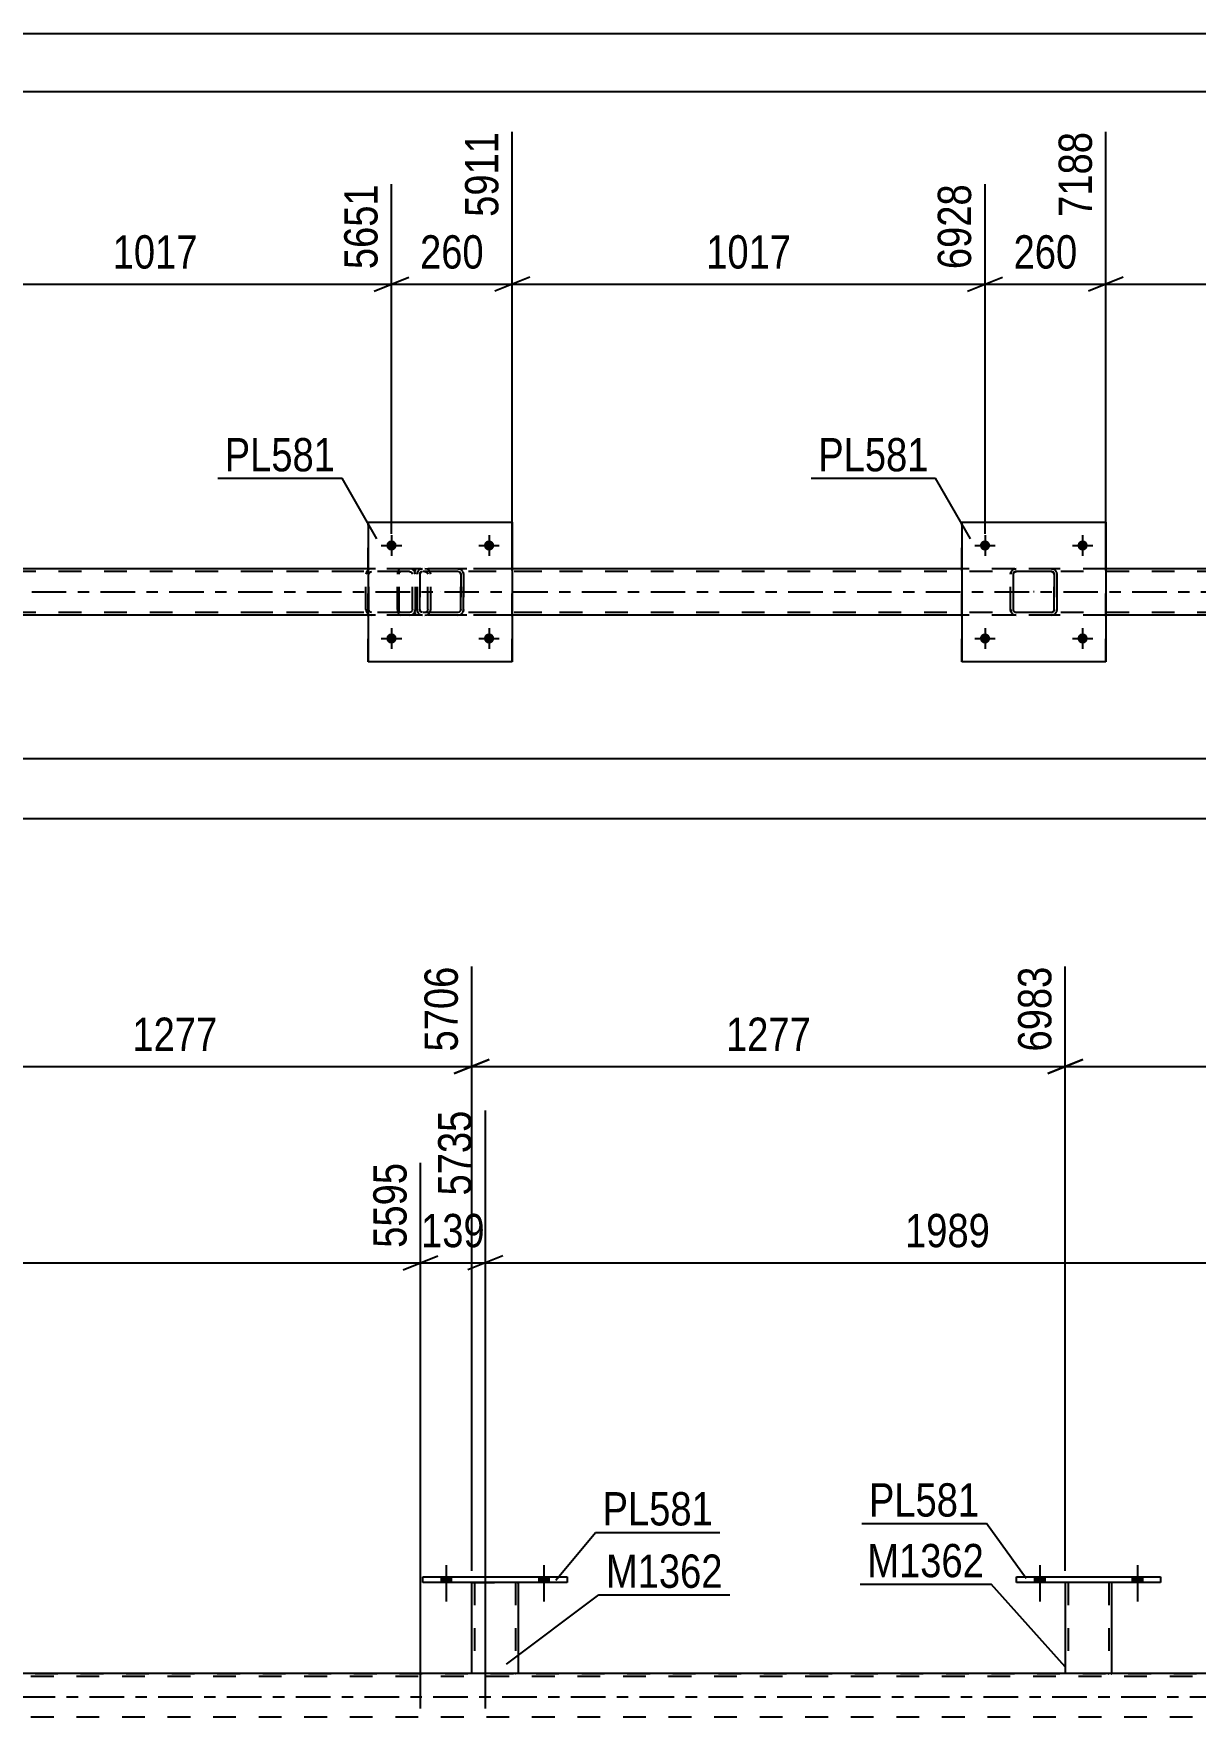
# Model space of a CAD drawing. Header units: millimetres. Extents: x 0 to 841, y 0 to 594.
# Drawn here: x 263.9 to 363.8, y 449.1 to 594 of the extents above; entities that cross this region are included whole.
import ezdxf

# ---------------------------------------------------------------- set-up
doc = ezdxf.new("R2010")
doc.units = ezdxf.units.MM
doc.linetypes.add('DXK_LINE_DOT2', pattern=[3.9198, 1.9599, -1.9599])
doc.linetypes.add('DXK_LINE_DOT3', pattern=[5.9187, 2.979, -0.9799, 0.9799, -0.9799])
doc.styles.add('Arial Narrow', font='ARIALN.TTF', dxfattribs={"height": 0.2})

# ---------------------------------------------------------------- blocks, each defined once
blk = doc.blocks.new('Unknown-247343265-1137')
at = {"color": 5, "linetype": 'Continuous'}
for p, q in [((841, 594), (0, 594)), ((836, 589), (5, 589))]:
    blk.add_line(p, q, dxfattribs=at)
blk = doc.blocks.new('Bolt-247343265-34495 - 2302')
at = {"linetype": 'Continuous'}
for points in [[(346.19, 541.96, -1), (345.31, 541.96, -1)], [(354.59, 541.96, -1), (353.71, 541.96, -1)]]:
    blk.add_hatch(color=1, dxfattribs=at).paths.add_polyline_path(points)
at = {"color": 1, "linetype": 'Continuous'}
for p, q in [((344.87, 541.96), (346.63, 541.96)), ((345.75, 542.84), (345.75, 541.08)), ((353.27, 541.96), (355.03, 541.96)), ((354.15, 542.84), (354.15, 541.08))]:
    blk.add_line(p, q, dxfattribs=at)
blk = doc.blocks.new('Part-247343265-34370 - 2302')
at = {"color": 7, "linetype": 'DXK_LINE_DOT2'}
for p, q in [((296.22, 547.96), (281.23, 547.96)), ((296.22, 547.72), (281.23, 547.72)), ((292.51, 547.65), (292.47, 547.48)), ((292.51, 547.66), (292.51, 547.65)), ((292.75, 547.57), (292.8, 547.65)), ((292.98, 547.96), (292.79, 547.92)), ((292.8, 547.65), (292.88, 547.7)), ((292.88, 547.7), (292.98, 547.72)), ((296.41, 547.92), (296.22, 547.96)), ((296.22, 547.72), (296.31, 547.7)), ((296.31, 547.7), (296.4, 547.65)), ((296.4, 547.65), (296.45, 547.57)), ((296.73, 547.48), (296.69, 547.66)), ((292.47, 544.44), (292.47, 547.48)), ((292.73, 547.48), (292.75, 547.57)), ((292.73, 544.44), (292.73, 547.48)), ((296.45, 547.57), (296.47, 547.48)), ((296.47, 544.44), (296.47, 547.48)), ((296.73, 544.44), (296.73, 547.48)), ((296.22, 544.2), (281.23, 544.2)), ((296.22, 543.96), (281.23, 543.96)), ((292.47, 544.44), (292.51, 544.26)), ((292.75, 544.35), (292.73, 544.44)), ((292.8, 544.27), (292.75, 544.35)), ((292.79, 544), (292.98, 543.96)), ((292.88, 544.22), (292.8, 544.27)), ((292.98, 544.2), (292.88, 544.22)), ((296.31, 544.22), (296.22, 544.2)), ((296.22, 543.96), (296.41, 544)), ((296.4, 544.27), (296.31, 544.22)), ((296.45, 544.35), (296.4, 544.27)), ((296.47, 544.44), (296.45, 544.35)), ((296.69, 544.26), (296.73, 544.44))]:
    blk.add_line(p, q, dxfattribs=at)
for centre, start, end in [((292.96, 547.46), 110.7583, 155.68), ((296.24, 547.46), 24.32, 69.2417), ((292.96, 544.46), 204.32, 249.2417), ((296.24, 544.46), 290.7583, 335.68)]:
    blk.add_arc(centre, 0.496, start, end, dxfattribs=at)
blk = doc.blocks.new('Part-247343265-34379 - 2302')
at = {"color": 7, "linetype": 'DXK_LINE_DOT2'}
for p, q in [((295.2, 547.66), (295.18, 547.48)), ((295.26, 547.82), (295.2, 547.66)), ((295.35, 547.92), (295.26, 547.82)), ((295.33, 547.57), (295.36, 547.65)), ((295.45, 547.96), (295.35, 547.92)), ((295.36, 547.65), (295.4, 547.7)), ((295.4, 547.7), (295.45, 547.72)), ((307.61, 547.96), (295.45, 547.96)), ((307.61, 547.72), (295.45, 547.72)), ((296.73, 547.72), (296.73, 547.96)), ((297.73, 547.92), (297.54, 547.96)), ((297.54, 547.72), (297.64, 547.7)), ((297.64, 547.7), (297.72, 547.65)), ((297.72, 547.65), (297.77, 547.57)), ((298.05, 547.48), (298.01, 547.66)), ((295.18, 544.44), (295.18, 547.48)), ((295.32, 547.48), (295.33, 547.57)), ((295.32, 544.44), (295.32, 547.48)), ((297.77, 547.57), (297.79, 547.48)), ((297.79, 544.44), (297.79, 547.48)), ((298.05, 544.44), (298.05, 547.48)), ((295.18, 544.44), (295.2, 544.26)), ((295.2, 544.26), (295.26, 544.1)), ((295.26, 544.1), (295.35, 544)), ((295.33, 544.35), (295.32, 544.44)), ((295.36, 544.27), (295.33, 544.35)), ((295.35, 544), (295.45, 543.96)), ((295.4, 544.22), (295.36, 544.27)), ((295.45, 544.2), (295.4, 544.22)), ((307.61, 544.2), (295.45, 544.2)), ((307.61, 543.96), (295.45, 543.96)), ((296.73, 543.96), (296.73, 544.2)), ((297.64, 544.22), (297.54, 544.2)), ((297.54, 543.96), (297.73, 544)), ((297.72, 544.27), (297.64, 544.22)), ((297.77, 544.35), (297.72, 544.27)), ((297.79, 544.44), (297.77, 544.35)), ((298.01, 544.26), (298.05, 544.44))]:
    blk.add_line(p, q, dxfattribs=at)
for centre, start, end in [((297.56, 547.47), 23.8494, 68.8059), ((297.56, 544.46), 291.1941, 336.1506)]:
    blk.add_arc(centre, 0.492, start, end, dxfattribs=at)
blk = doc.blocks.new('Part-247343265-34454 - 2302')
at = {"color": 7, "linetype": 'DXK_LINE_DOT2'}
for p, q in [((347.94, 547.48), (347.98, 547.66)), ((347.99, 547.66), (347.95, 547.48)), ((348.25, 547.65), (348.2, 547.57)), ((348.21, 547.57), (348.26, 547.65)), ((348.24, 547.92), (348.42, 547.96)), ((348.43, 547.96), (348.25, 547.92)), ((348.33, 547.7), (348.25, 547.65)), ((348.26, 547.65), (348.34, 547.7)), ((348.42, 547.72), (348.33, 547.7)), ((348.34, 547.7), (348.43, 547.72)), ((351.47, 547.96), (348.42, 547.96)), ((351.47, 547.72), (348.42, 547.72)), ((351.46, 547.96), (351.64, 547.92)), ((351.55, 547.7), (351.46, 547.72)), ((351.66, 547.92), (351.47, 547.96)), ((351.47, 547.72), (351.57, 547.7)), ((351.63, 547.65), (351.55, 547.7)), ((351.57, 547.7), (351.64, 547.65)), ((351.68, 547.57), (351.63, 547.65)), ((351.64, 547.65), (351.7, 547.57)), ((351.9, 547.66), (351.94, 547.48)), ((351.95, 547.48), (351.92, 547.66)), ((347.94, 547.48), (347.95, 547.48)), ((347.94, 544.44), (347.94, 547.48)), ((347.95, 544.44), (347.95, 547.48)), ((348.2, 547.57), (348.18, 547.48)), ((348.19, 547.48), (348.18, 547.48)), ((348.18, 547.48), (348.18, 544.44)), ((348.19, 547.48), (348.21, 547.57)), ((348.19, 544.44), (348.19, 547.48)), ((351.7, 547.5), (351.68, 547.57)), ((351.7, 547.57), (351.71, 547.48)), ((351.7, 547.48), (351.7, 547.5)), ((351.71, 547.48), (351.7, 547.48)), ((351.7, 547.48), (351.7, 544.44)), ((351.71, 544.44), (351.71, 547.48)), ((351.95, 547.48), (351.94, 547.48)), ((351.94, 547.48), (351.94, 544.44)), ((351.95, 544.44), (351.95, 547.48)), ((347.95, 544.44), (347.94, 544.44)), ((347.98, 544.26), (347.94, 544.44)), ((347.95, 544.44), (347.99, 544.26)), ((348.18, 544.44), (348.19, 544.44)), ((348.18, 544.44), (348.2, 544.35)), ((348.21, 544.35), (348.19, 544.44)), ((348.2, 544.35), (348.25, 544.27)), ((348.26, 544.27), (348.21, 544.35)), ((348.42, 543.96), (348.24, 544)), ((348.25, 544.27), (348.33, 544.22)), ((348.25, 544), (348.43, 543.96)), ((348.34, 544.22), (348.26, 544.27)), ((348.33, 544.22), (348.42, 544.2)), ((348.43, 544.2), (348.34, 544.22)), ((351.47, 544.2), (348.42, 544.2)), ((351.47, 543.96), (348.42, 543.96)), ((351.46, 544.2), (351.55, 544.22)), ((351.64, 544), (351.46, 543.96)), ((351.57, 544.22), (351.47, 544.2)), ((351.47, 543.96), (351.66, 544)), ((351.55, 544.22), (351.63, 544.27)), ((351.64, 544.27), (351.57, 544.22)), ((351.63, 544.27), (351.68, 544.35)), ((351.7, 544.35), (351.64, 544.27)), ((351.68, 544.35), (351.7, 544.44)), ((351.7, 544.44), (351.71, 544.44)), ((351.71, 544.44), (351.7, 544.35)), ((351.94, 544.44), (351.9, 544.26)), ((351.92, 544.26), (351.95, 544.44)), ((351.94, 544.44), (351.95, 544.44))]:
    blk.add_line(p, q, dxfattribs=at)
at = {"color": 7, "linetype": 'DXK_LINE_DOT3'}
blk.add_line((349.97, 545.96), (349.92, 545.96), dxfattribs=at)
at = {"color": 7, "linetype": 'DXK_LINE_DOT2'}
for centre, start, end in [((348.42, 547.48), 112.5, 157.5), ((348.43, 547.48), 112.5, 157.5), ((351.46, 547.48), 22.5, 67.5), ((351.47, 547.48), 22.5, 67.5), ((348.42, 544.44), 202.5, 247.5), ((348.43, 544.44), 202.5, 247.5), ((351.46, 544.44), 292.5, 337.5), ((351.47, 544.44), 292.5, 337.5)]:
    blk.add_arc(centre, 0.48, start, end, dxfattribs=at)
blk = doc.blocks.new('Part-247343265-34455 - 2302')
at = {"color": 2, "linetype": 'Continuous'}
for p, q in [((343.75, 551.96), (343.75, 539.96)), ((343.75, 551.96), (356.15, 551.96)), ((356.15, 551.96), (356.15, 539.96)), ((356.15, 539.96), (343.75, 539.96))]:
    blk.add_line(p, q, dxfattribs=at)
at = {"color": 7, "linetype": 'DXK_LINE_DOT2'}
for p, q in [((343.75, 539.96), (343.75, 551.96)), ((356.15, 539.96), (356.15, 551.96))]:
    blk.add_line(p, q, dxfattribs=at)
blk = doc.blocks.new('Part-247343265-34472 - 2302')
at = {"color": 7, "linetype": 'DXK_LINE_DOT2'}
for p, q in [((296.87, 547.48), (296.91, 547.66)), ((296.91, 547.66), (296.87, 547.48)), ((297.13, 547.57), (297.18, 547.65)), ((297.18, 547.65), (297.13, 547.57)), ((297.17, 547.92), (297.35, 547.96)), ((297.35, 547.96), (297.17, 547.92)), ((297.26, 547.7), (297.18, 547.65)), ((297.35, 547.72), (297.26, 547.7)), ((300.39, 547.96), (297.35, 547.96)), ((300.39, 547.72), (297.35, 547.72)), ((300.39, 547.96), (300.58, 547.92)), ((300.58, 547.92), (300.39, 547.96)), ((300.49, 547.7), (300.39, 547.72)), ((300.49, 547.7), (300.56, 547.65)), ((300.56, 547.65), (300.62, 547.57)), ((300.62, 547.57), (300.56, 547.65)), ((300.84, 547.66), (300.87, 547.48)), ((300.87, 547.48), (300.84, 547.66)), ((296.87, 544.44), (296.87, 547.48)), ((296.87, 547.48), (296.87, 547.48)), ((296.87, 544.44), (296.87, 547.48)), ((297.11, 547.48), (297.13, 547.57)), ((297.13, 547.57), (297.11, 547.48)), ((297.11, 544.44), (297.11, 547.48)), ((297.11, 547.48), (297.11, 547.48)), ((297.11, 547.48), (297.11, 544.44)), ((300.62, 547.57), (300.63, 547.48)), ((300.63, 547.48), (300.62, 547.57)), ((300.63, 544.44), (300.63, 547.48)), ((300.63, 547.48), (300.63, 547.48)), ((300.63, 547.48), (300.63, 544.44)), ((300.87, 544.44), (300.87, 547.48)), ((300.87, 547.48), (300.87, 547.48)), ((300.87, 547.48), (300.87, 544.44)), ((296.87, 544.44), (296.87, 544.44)), ((296.91, 544.26), (296.87, 544.44)), ((296.87, 544.44), (296.91, 544.26)), ((297.11, 544.44), (297.11, 544.44)), ((297.13, 544.35), (297.11, 544.44)), ((297.11, 544.44), (297.13, 544.35)), ((297.18, 544.27), (297.13, 544.35)), ((297.13, 544.35), (297.18, 544.27)), ((297.35, 543.96), (297.17, 544)), ((297.17, 544), (297.35, 543.96)), ((297.26, 544.22), (297.18, 544.27)), ((297.35, 544.2), (297.26, 544.22)), ((300.39, 544.2), (297.35, 544.2)), ((300.39, 543.96), (297.35, 543.96)), ((300.49, 544.22), (300.39, 544.2)), ((300.58, 544), (300.39, 543.96)), ((300.39, 543.96), (300.58, 544)), ((300.56, 544.27), (300.49, 544.22)), ((300.62, 544.35), (300.56, 544.27)), ((300.56, 544.27), (300.62, 544.35)), ((300.63, 544.44), (300.62, 544.35)), ((300.62, 544.35), (300.63, 544.44)), ((300.63, 544.44), (300.63, 544.44)), ((300.87, 544.44), (300.84, 544.26)), ((300.84, 544.26), (300.87, 544.44)), ((300.87, 544.44), (300.87, 544.44))]:
    blk.add_line(p, q, dxfattribs=at)
at = {"color": 7, "linetype": 'DXK_LINE_DOT3'}
blk.add_line((298.87, 545.96), (298.87, 545.96), dxfattribs=at)
at = {"color": 7, "linetype": 'DXK_LINE_DOT2'}
for centre, start, end in [((297.35, 547.48), 112.5, 157.5), ((297.35, 547.48), 112.5, 157.5), ((300.39, 547.48), 22.5, 67.5), ((300.39, 547.48), 22.5, 67.5), ((297.35, 544.44), 202.5, 247.5), ((297.35, 544.44), 202.5, 247.5), ((300.39, 544.44), 292.5, 337.5), ((300.39, 544.44), 292.5, 337.5)]:
    blk.add_arc(centre, 0.48, start, end, dxfattribs=at)
blk = doc.blocks.new('Part-247343265-34473 - 2302')
at = {"color": 2, "linetype": 'Continuous'}
for p, q in [((292.67, 551.96), (292.67, 539.96)), ((292.67, 551.96), (305.07, 551.96)), ((305.07, 551.96), (305.07, 539.96)), ((305.07, 539.96), (292.67, 539.96))]:
    blk.add_line(p, q, dxfattribs=at)
at = {"color": 7, "linetype": 'DXK_LINE_DOT2'}
for p, q in [((292.67, 539.96), (292.67, 551.96)), ((305.07, 539.96), (305.07, 551.96))]:
    blk.add_line(p, q, dxfattribs=at)
blk = doc.blocks.new('Part-247343265-34483 - 2302')
at = {"color": 7, "linetype": 'DXK_LINE_DOT2'}
for p, q in [((789.32, 547.72), (127.58, 547.72)), ((305.07, 547.96), (292.67, 547.96)), ((356.15, 547.96), (343.75, 547.96)), ((789.32, 544.2), (127.58, 544.2)), ((305.07, 543.96), (292.67, 543.96)), ((356.15, 543.96), (343.75, 543.96))]:
    blk.add_line(p, q, dxfattribs=at)
at = {"color": 2, "linetype": 'Continuous'}
for p, q in [((292.67, 547.96), (253.99, 547.96)), ((343.75, 547.96), (305.07, 547.96)), ((394.83, 547.96), (356.15, 547.96)), ((292.67, 543.96), (253.99, 543.96)), ((343.75, 543.96), (305.07, 543.96)), ((394.83, 543.96), (356.15, 543.96))]:
    blk.add_line(p, q, dxfattribs=at)
at = {"color": 7, "linetype": 'DXK_LINE_DOT3'}
blk.add_line((127.58, 545.96), (789.32, 545.96), dxfattribs=at)
blk = doc.blocks.new('Bolt-247343265-34496 - 2302')
at = {"linetype": 'Continuous'}
for points in [[(346.19, 549.96, -1), (345.31, 549.96, -1)], [(354.59, 549.96, -1), (353.71, 549.96, -1)]]:
    blk.add_hatch(color=1, dxfattribs=at).paths.add_polyline_path(points)
at = {"color": 1, "linetype": 'Continuous'}
for p, q in [((345.75, 550.84), (345.75, 549.08)), ((354.15, 550.84), (354.15, 549.08)), ((344.87, 549.96), (346.63, 549.96)), ((353.27, 549.96), (355.03, 549.96))]:
    blk.add_line(p, q, dxfattribs=at)
blk = doc.blocks.new('Bolt-247343265-34513 - 2302')
at = {"linetype": 'Continuous'}
for points in [[(295.11, 541.96, -1), (294.23, 541.96, -1)], [(303.51, 541.96, -1), (302.63, 541.96, -1)]]:
    blk.add_hatch(color=1, dxfattribs=at).paths.add_polyline_path(points)
at = {"color": 1, "linetype": 'Continuous'}
for p, q in [((293.79, 541.96), (295.55, 541.96)), ((294.67, 542.84), (294.67, 541.08)), ((302.19, 541.96), (303.95, 541.96)), ((303.07, 542.84), (303.07, 541.08))]:
    blk.add_line(p, q, dxfattribs=at)
blk = doc.blocks.new('Bolt-247343265-34514 - 2302')
at = {"linetype": 'Continuous'}
for points in [[(295.11, 549.96, -1), (294.23, 549.96, -1)], [(303.51, 549.96, -1), (302.63, 549.96, -1)]]:
    blk.add_hatch(color=1, dxfattribs=at).paths.add_polyline_path(points)
at = {"color": 1, "linetype": 'Continuous'}
for p, q in [((294.67, 550.84), (294.67, 549.08)), ((303.07, 550.84), (303.07, 549.08)), ((293.79, 549.96), (295.55, 549.96)), ((302.19, 549.96), (303.95, 549.96))]:
    blk.add_line(p, q, dxfattribs=at)
blk = doc.blocks.new('Part-247343265-35603 - 2635')
at = {"color": 2, "linetype": 'Continuous'}
for p, q in [((301.58, 452.89), (301.58, 460.73)), ((305.58, 460.73), (305.58, 452.89)), ((305.54, 452.89), (301.58, 452.89)), ((305.58, 452.89), (305.54, 452.89))]:
    blk.add_line(p, q, dxfattribs=at)
at = {"color": 7, "linetype": 'DXK_LINE_DOT2'}
for p, q in [((301.58, 460.73), (305.58, 460.73)), ((301.58, 460.73), (301.58, 460.73)), ((301.58, 460.73), (301.58, 460.73)), ((301.82, 460.73), (301.82, 452.89)), ((305.34, 460.73), (305.34, 452.89)), ((305.58, 460.73), (305.58, 460.73)), ((305.58, 460.73), (305.58, 460.73)), ((305.32, 452.89), (305.34, 452.89))]:
    blk.add_line(p, q, dxfattribs=at)
blk = doc.blocks.new('Bolt-247343265-35626 - 2635')
at = {"linetype": 'Continuous'}
for points in [[(350.02, 460.73), (350.9, 460.73), (350.9, 461.21), (350.02, 461.21)], [(358.42, 460.73), (359.3, 460.73), (359.3, 461.21), (358.42, 461.21)]]:
    blk.add_hatch(color=1, dxfattribs=at).paths.add_polyline_path(points)
at = {"color": 1, "linetype": 'Continuous'}
for p, q in [((350.46, 462.21), (350.46, 459.09)), ((358.86, 462.21), (358.86, 459.09)), ((350.02, 461.21), (350.02, 460.73)), ((350.9, 461.21), (350.9, 460.73)), ((358.42, 461.21), (358.42, 460.73)), ((359.3, 461.21), (359.3, 460.73))]:
    blk.add_line(p, q, dxfattribs=at)
blk = doc.blocks.new('Bolt-247343265-35644 - 2635')
at = {"linetype": 'Continuous'}
for points in [[(298.94, 460.73), (299.82, 460.73), (299.82, 461.21), (298.94, 461.21)], [(307.34, 460.73), (308.22, 460.73), (308.22, 461.21), (307.34, 461.21)]]:
    blk.add_hatch(color=1, dxfattribs=at).paths.add_polyline_path(points)
at = {"color": 1, "linetype": 'Continuous'}
for p, q in [((299.38, 462.21), (299.38, 459.09)), ((307.78, 462.21), (307.78, 459.09)), ((298.94, 461.21), (298.94, 460.73)), ((299.82, 461.21), (299.82, 460.73)), ((307.34, 461.21), (307.34, 460.73)), ((308.22, 461.21), (308.22, 460.73))]:
    blk.add_line(p, q, dxfattribs=at)
blk = doc.blocks.new('Part-247343265-35614 - 2635')
at = {"color": 7, "linetype": 'DXK_LINE_DOT2'}
for p, q in [((779.1, 452.65), (73.36, 452.65)), ((150.33, 452.89), (779.1, 452.89)), ((305.58, 452.89), (301.58, 452.89)), ((356.65, 452.89), (354.65, 452.89)), ((779.1, 449.13), (73.36, 449.13))]:
    blk.add_line(p, q, dxfattribs=at)
at = {"color": 2, "linetype": 'Continuous'}
for p, q in [((301.58, 452.89), (254.5, 452.89)), ((354.65, 452.89), (305.58, 452.89)), ((403.74, 452.89), (356.65, 452.89))]:
    blk.add_line(p, q, dxfattribs=at)
at = {"color": 7, "linetype": 'DXK_LINE_DOT3'}
blk.add_line((73.36, 450.89), (779.1, 450.89), dxfattribs=at)
blk = doc.blocks.new('Part-247343265-35585 - 2635')
at = {"color": 2, "linetype": 'Continuous'}
for p, q in [((352.66, 460.73), (352.65, 452.89)), ((356.66, 460.73), (356.62, 460.73)), ((356.65, 452.89), (356.66, 460.73)), ((356.61, 452.88), (352.65, 452.89)), ((356.64, 452.88), (356.61, 452.88))]:
    blk.add_line(p, q, dxfattribs=at)
at = {"color": 7, "linetype": 'DXK_LINE_DOT2'}
for p, q in [((352.66, 460.73), (352.66, 460.73)), ((352.66, 460.73), (352.66, 460.73)), ((356.66, 460.73), (352.66, 460.73)), ((352.9, 460.73), (352.89, 452.89)), ((356.4, 460.73), (356.42, 460.73)), ((356.42, 460.73), (356.41, 452.88)), ((356.39, 452.88), (356.41, 452.88)), ((356.64, 452.88), (356.65, 452.88)), ((356.65, 452.88), (356.64, 452.88)), ((356.65, 452.89), (356.65, 452.88)), ((356.65, 452.88), (356.65, 452.89))]:
    blk.add_line(p, q, dxfattribs=at)
blk = doc.blocks.new('Part-247343265-35586 - 2635')
at = {"color": 2, "linetype": 'Continuous'}
for p, q in [((348.46, 460.73), (348.46, 461.21)), ((348.46, 461.21), (360.86, 461.21)), ((360.86, 460.73), (348.46, 460.73)), ((360.86, 461.21), (360.86, 460.73))]:
    blk.add_line(p, q, dxfattribs=at)
blk = doc.blocks.new('Part-247343265-35604 - 2635')
at = {"color": 2, "linetype": 'Continuous'}
for p, q in [((297.38, 460.73), (297.38, 461.21)), ((297.38, 461.21), (309.78, 461.21)), ((309.78, 460.73), (297.38, 460.73)), ((309.78, 461.21), (309.78, 460.73))]:
    blk.add_line(p, q, dxfattribs=at)
blk = doc.blocks.new('Bolt-247343265-35627 - 2635')
at = {"linetype": 'Continuous'}
for points in [[(350.02, 460.73), (350.9, 460.73), (350.9, 461.21), (350.02, 461.21)], [(358.42, 460.73), (359.3, 460.73), (359.3, 461.21), (358.42, 461.21)]]:
    blk.add_hatch(color=1, dxfattribs=at).paths.add_polyline_path(points)
at = {"color": 1, "linetype": 'Continuous'}
for p, q in [((350.46, 462.21), (350.46, 459.09)), ((358.86, 462.21), (358.86, 459.09)), ((350.02, 461.21), (350.02, 460.73)), ((350.9, 461.21), (350.9, 460.73)), ((358.42, 461.21), (358.42, 460.73)), ((359.3, 461.21), (359.3, 460.73))]:
    blk.add_line(p, q, dxfattribs=at)
blk = doc.blocks.new('Bolt-247343265-35645 - 2635')
at = {"linetype": 'Continuous'}
for points in [[(298.94, 460.73), (299.82, 460.73), (299.82, 461.21), (298.94, 461.21)], [(307.34, 460.73), (308.22, 460.73), (308.22, 461.21), (307.34, 461.21)]]:
    blk.add_hatch(color=1, dxfattribs=at).paths.add_polyline_path(points)
at = {"color": 1, "linetype": 'Continuous'}
for p, q in [((299.38, 462.21), (299.38, 459.09)), ((307.78, 462.21), (307.78, 459.09)), ((298.94, 461.21), (298.94, 460.73)), ((299.82, 461.21), (299.82, 460.73)), ((307.34, 461.21), (307.34, 460.73)), ((308.22, 461.21), (308.22, 460.73))]:
    blk.add_line(p, q, dxfattribs=at)
blk = doc.blocks.new('StraightDimension-247343265-45042 - 2302')
at = {"color": 7, "linetype": 'Continuous'}
for p, q in [((356.15, 548.96), (356.15, 585.56)), ((345.75, 550.96), (345.75, 581.06)), ((344.25, 571.84), (347.25, 573.04)), ((345.75, 572.44), (356.15, 572.44)), ((357.65, 573.04), (354.65, 571.84))]:
    blk.add_line(p, q, dxfattribs=at)
at = {"color": 0}
blk.add_wipeout([(354.3, 573.19), (354.3, 577.39), (347.61, 577.39), (347.61, 573.19)], dxfattribs=at)
at = {"color": 3, "style": 'Arial Narrow'}
blk.add_text('260', height=2.863, dxfattribs=at).set_placement((348.21, 573.79))
at = {"color": 0, "linetype": 'Continuous'}
blk.add_wipeout([(355.55, 586.16), (351.35, 586.16), (351.35, 577.64), (355.55, 577.64)], dxfattribs=at)
at = {"color": 3, "linetype": 'Continuous', "style": 'Arial Narrow'}
blk.add_text('7188', height=2.863, rotation=90.0002, dxfattribs=at).set_placement((354.95, 578.24))
blk = doc.blocks.new('StraightDimension-247343265-36784 - 2302')
at = {"color": 7, "linetype": 'Continuous'}
blk.add_line((118.32, 526.46), (789.96, 526.46), dxfattribs=at)
blk = doc.blocks.new('StraightDimension-247343265-36829 - 2302')
at = {"color": 7, "linetype": 'Continuous'}
blk.add_line((118.96, 531.64), (789.32, 531.64), dxfattribs=at)
blk = doc.blocks.new('StraightDimension-247343265-45041 - 2302')
at = {"color": 7, "linetype": 'Continuous'}
for p, q in [((356.15, 548.96), (356.15, 585.56)), ((396.83, 550.96), (396.83, 581.06)), ((357.65, 573.04), (354.65, 571.84)), ((356.15, 572.44), (396.83, 572.44)), ((395.33, 571.84), (398.33, 573.04))]:
    blk.add_line(p, q, dxfattribs=at)
at = {"color": 0}
blk.add_wipeout([(380.75, 573.19), (380.75, 577.39), (372.24, 577.39), (372.24, 573.19)], dxfattribs=at)
at = {"color": 3, "style": 'Arial Narrow'}
blk.add_text('1017', height=2.863, dxfattribs=at).set_placement((372.84, 573.79))
at = {"color": 0, "linetype": 'Continuous'}
blk.add_wipeout([(396.23, 581.66), (392.03, 581.66), (392.03, 573.14), (396.23, 573.14)], dxfattribs=at)
at = {"color": 3, "linetype": 'Continuous', "style": 'Arial Narrow'}
blk.add_text('8205', height=2.863, rotation=90.0002, dxfattribs=at).set_placement((395.63, 573.74))
blk = doc.blocks.new('StraightDimension-247343265-45043 - 2302')
at = {"color": 7, "linetype": 'Continuous'}
for p, q in [((305.07, 548.96), (305.07, 585.56)), ((345.75, 550.96), (345.75, 581.06)), ((306.57, 573.04), (303.57, 571.84)), ((305.07, 572.44), (345.75, 572.44)), ((344.25, 571.84), (347.25, 573.04))]:
    blk.add_line(p, q, dxfattribs=at)
at = {"color": 0}
blk.add_wipeout([(329.67, 573.19), (329.67, 577.39), (321.16, 577.39), (321.16, 573.19)], dxfattribs=at)
at = {"color": 3, "style": 'Arial Narrow'}
blk.add_text('1017', height=2.863, dxfattribs=at).set_placement((321.76, 573.79))
at = {"color": 0, "linetype": 'Continuous'}
blk.add_wipeout([(345.15, 581.66), (340.95, 581.66), (340.95, 573.14), (345.15, 573.14)], dxfattribs=at)
at = {"color": 3, "linetype": 'Continuous', "style": 'Arial Narrow'}
blk.add_text('6928', height=2.863, rotation=90.0002, dxfattribs=at).set_placement((344.55, 573.74))
blk = doc.blocks.new('StraightDimension-247343265-45044 - 2302')
at = {"color": 7, "linetype": 'Continuous'}
for p, q in [((305.07, 548.96), (305.07, 585.56)), ((294.67, 550.96), (294.67, 581.06)), ((293.17, 571.84), (296.17, 573.04)), ((294.67, 572.44), (305.07, 572.44)), ((306.57, 573.04), (303.57, 571.84))]:
    blk.add_line(p, q, dxfattribs=at)
at = {"color": 0}
blk.add_wipeout([(303.22, 573.19), (303.22, 577.39), (296.53, 577.39), (296.53, 573.19)], dxfattribs=at)
at = {"color": 3, "style": 'Arial Narrow'}
blk.add_text('260', height=2.863, dxfattribs=at).set_placement((297.13, 573.79))
at = {"color": 0, "linetype": 'Continuous'}
blk.add_wipeout([(304.47, 586.16), (300.27, 586.16), (300.27, 577.64), (304.47, 577.64)], dxfattribs=at)
at = {"color": 3, "linetype": 'Continuous', "style": 'Arial Narrow'}
blk.add_text('5911', height=2.863, rotation=90.0002, dxfattribs=at).set_placement((303.87, 578.24))
blk = doc.blocks.new('StraightDimension-247343265-45045 - 2302')
at = {"color": 7, "linetype": 'Continuous'}
for p, q in [((253.99, 548.96), (253.99, 585.56)), ((294.67, 550.96), (294.67, 581.06)), ((255.49, 573.04), (252.49, 571.84)), ((253.99, 572.44), (294.67, 572.44)), ((293.17, 571.84), (296.17, 573.04))]:
    blk.add_line(p, q, dxfattribs=at)
at = {"color": 0}
blk.add_wipeout([(278.59, 573.19), (278.59, 577.39), (270.08, 577.39), (270.08, 573.19)], dxfattribs=at)
at = {"color": 3, "style": 'Arial Narrow'}
blk.add_text('1017', height=2.863, dxfattribs=at).set_placement((270.68, 573.79))
at = {"color": 0, "linetype": 'Continuous'}
blk.add_wipeout([(294.07, 581.66), (289.87, 581.66), (289.87, 573.14), (294.07, 573.14)], dxfattribs=at)
at = {"color": 3, "linetype": 'Continuous', "style": 'Arial Narrow'}
blk.add_text('5651', height=2.863, rotation=90.0002, dxfattribs=at).set_placement((293.47, 573.74))
blk = doc.blocks.new('StraightDimension-247343265-46257 - 2635')
at = {"color": 7, "linetype": 'Continuous'}
for p, q in [((302.75, 449.89), (302.75, 501.35)), ((297.17, 449.89), (297.17, 496.85)), ((295.67, 487.63), (298.67, 488.83)), ((297.17, 488.23), (302.75, 488.23)), ((304.25, 488.83), (301.25, 487.63))]:
    blk.add_line(p, q, dxfattribs=at)
at = {"color": 0}
blk.add_wipeout([(303.3, 488.98), (303.3, 493.18), (296.62, 493.18), (296.62, 488.98)], dxfattribs=at)
at = {"color": 3, "style": 'Arial Narrow'}
blk.add_text('139', height=2.863, dxfattribs=at).set_placement((297.22, 489.58))
at = {"color": 0, "linetype": 'Continuous'}
blk.add_wipeout([(302.15, 501.95), (297.95, 501.95), (297.95, 493.43), (302.15, 493.43)], dxfattribs=at)
at = {"color": 3, "linetype": 'Continuous', "style": 'Arial Narrow'}
blk.add_text('5735', height=2.863, rotation=90.0002, dxfattribs=at).set_placement((301.55, 494.03))
blk = doc.blocks.new('StraightDimension-247343265-46256 - 2635')
at = {"color": 7, "linetype": 'Continuous'}
for p, q in [((302.75, 449.89), (302.75, 501.35)), ((382.31, 449.89), (382.31, 496.85)), ((304.25, 488.83), (301.25, 487.63)), ((302.75, 488.23), (382.31, 488.23)), ((380.81, 487.63), (383.81, 488.83))]:
    blk.add_line(p, q, dxfattribs=at)
at = {"color": 0}
blk.add_wipeout([(346.79, 488.98), (346.79, 493.18), (338.27, 493.18), (338.27, 488.98)], dxfattribs=at)
at = {"color": 3, "style": 'Arial Narrow'}
blk.add_text('1989', height=2.863, dxfattribs=at).set_placement((338.87, 489.58))
at = {"color": 0, "linetype": 'Continuous'}
blk.add_wipeout([(381.71, 497.45), (377.51, 497.45), (377.51, 488.93), (381.71, 488.93)], dxfattribs=at)
at = {"color": 3, "linetype": 'Continuous', "style": 'Arial Narrow'}
blk.add_text('7724', height=2.863, rotation=90.0002, dxfattribs=at).set_placement((381.11, 489.53))
blk = doc.blocks.new('StraightDimension-247343265-46081 - 2635')
at = {"color": 7, "linetype": 'Continuous'}
for p, q in [((301.58, 461.73), (301.58, 513.74)), ((352.66, 461.73), (352.66, 513.74)), ((303.08, 505.72), (300.08, 504.52)), ((351.16, 504.52), (354.16, 505.72)), ((301.58, 505.12), (352.66, 505.12))]:
    blk.add_line(p, q, dxfattribs=at)
at = {"color": 0}
blk.add_wipeout([(331.37, 505.87), (331.37, 510.07), (322.86, 510.07), (322.86, 505.87)], dxfattribs=at)
at = {"color": 3, "style": 'Arial Narrow'}
blk.add_text('1277', height=2.863, dxfattribs=at).set_placement((323.46, 506.47))
at = {"color": 0, "linetype": 'Continuous'}
blk.add_wipeout([(352.06, 514.34), (347.86, 514.34), (347.86, 505.82), (352.06, 505.82)], dxfattribs=at)
at = {"color": 3, "linetype": 'Continuous', "style": 'Arial Narrow'}
blk.add_text('6983', height=2.863, rotation=90.0002, dxfattribs=at).set_placement((351.46, 506.42))
blk = doc.blocks.new('StraightDimension-247343265-46080 - 2635')
at = {"color": 7, "linetype": 'Continuous'}
for p, q in [((352.66, 461.73), (352.66, 513.74)), ((403.74, 461.73), (403.74, 513.74)), ((354.16, 505.72), (351.16, 504.52)), ((402.24, 504.52), (405.24, 505.72)), ((352.66, 505.12), (403.74, 505.12))]:
    blk.add_line(p, q, dxfattribs=at)
at = {"color": 0}
blk.add_wipeout([(382.46, 505.87), (382.46, 510.07), (373.94, 510.07), (373.94, 505.87)], dxfattribs=at)
at = {"color": 3, "style": 'Arial Narrow'}
blk.add_text('1277', height=2.863, dxfattribs=at).set_placement((374.54, 506.47))
at = {"color": 0, "linetype": 'Continuous'}
blk.add_wipeout([(403.14, 514.34), (398.94, 514.34), (398.94, 505.82), (403.14, 505.82)], dxfattribs=at)
at = {"color": 3, "linetype": 'Continuous', "style": 'Arial Narrow'}
blk.add_text('8260', height=2.863, rotation=90.0002, dxfattribs=at).set_placement((402.54, 506.42))
blk = doc.blocks.new('StraightDimension-247343265-46082 - 2635')
at = {"color": 7, "linetype": 'Continuous'}
for p, q in [((250.5, 461.73), (250.5, 513.74)), ((301.58, 461.73), (301.58, 513.74)), ((252, 505.72), (249, 504.52)), ((300.08, 504.52), (303.08, 505.72)), ((250.5, 505.12), (301.58, 505.12))]:
    blk.add_line(p, q, dxfattribs=at)
at = {"color": 0}
blk.add_wipeout([(280.29, 505.87), (280.29, 510.07), (271.78, 510.07), (271.78, 505.87)], dxfattribs=at)
at = {"color": 3, "style": 'Arial Narrow'}
blk.add_text('1277', height=2.863, dxfattribs=at).set_placement((272.38, 506.47))
at = {"color": 0, "linetype": 'Continuous'}
blk.add_wipeout([(300.98, 514.34), (296.78, 514.34), (296.78, 505.82), (300.98, 505.82)], dxfattribs=at)
at = {"color": 3, "linetype": 'Continuous', "style": 'Arial Narrow'}
blk.add_text('5706', height=2.863, rotation=90.0002, dxfattribs=at).set_placement((300.38, 506.42))
blk = doc.blocks.new('StraightDimension-247343265-46258 - 2635')
at = {"color": 7, "linetype": 'Continuous'}
for p, q in [((217.62, 449.89), (217.62, 501.35)), ((297.17, 449.89), (297.17, 496.85)), ((219.12, 488.83), (216.12, 487.63)), ((217.62, 488.23), (297.17, 488.23)), ((295.67, 487.63), (298.67, 488.83))]:
    blk.add_line(p, q, dxfattribs=at)
at = {"color": 0}
blk.add_wipeout([(261.65, 488.98), (261.65, 493.18), (253.14, 493.18), (253.14, 488.98)], dxfattribs=at)
at = {"color": 3, "style": 'Arial Narrow'}
blk.add_text('1989', height=2.863, dxfattribs=at).set_placement((253.74, 489.58))
at = {"color": 0, "linetype": 'Continuous'}
blk.add_wipeout([(296.57, 497.45), (292.37, 497.45), (292.37, 488.93), (296.57, 488.93)], dxfattribs=at)
at = {"color": 3, "linetype": 'Continuous', "style": 'Arial Narrow'}
blk.add_text('5595', height=2.863, rotation=90.0002, dxfattribs=at).set_placement((295.97, 489.53))
blk = doc.blocks.new('Mark-247343265-45769 - 2302')
at = {"color": 0}
blk.add_wipeout([(340.9, 556.34), (340.9, 559.34), (331.4, 559.34), (331.4, 556.34)], dxfattribs=at)
blk.add_wipeout([(340.9, 556.34), (340.9, 559.34), (331.4, 559.34), (331.4, 556.34)], dxfattribs=at)
at = {"color": 30, "linetype": 'Continuous'}
for p in [(330.8, 555.74), (344.5, 550.54)]:
    blk.add_line(p, (341.5, 555.74), dxfattribs=at)
at = {"color": 3, "style": 'Arial Narrow'}
blk.add_text('PL581', height=2.863, dxfattribs=at).set_placement((331.4, 556.34))
blk = doc.blocks.new('Mark-247343265-45796 - 2302')
at = {"color": 0}
blk.add_wipeout([(289.82, 556.34), (289.82, 559.34), (280.32, 559.34), (280.32, 556.34)], dxfattribs=at)
blk.add_wipeout([(289.82, 556.34), (289.82, 559.34), (280.32, 559.34), (280.32, 556.34)], dxfattribs=at)
at = {"color": 30, "linetype": 'Continuous'}
for p in [(279.72, 555.74), (293.42, 550.54)]:
    blk.add_line(p, (290.42, 555.74), dxfattribs=at)
at = {"color": 3, "style": 'Arial Narrow'}
blk.add_text('PL581', height=2.863, dxfattribs=at).set_placement((280.32, 556.34))
blk = doc.blocks.new('Mark-247343265-46740 - 2635')
at = {"color": 0}
blk.add_wipeout([(322.34, 465.64), (322.34, 468.64), (312.84, 468.64), (312.84, 465.64)], dxfattribs=at)
blk.add_wipeout([(322.34, 465.64), (322.34, 468.64), (312.84, 468.64), (312.84, 465.64)], dxfattribs=at)
at = {"color": 30, "linetype": 'Continuous'}
for p, q in [((308.82, 460.92), (312.24, 465.04)), ((312.24, 465.04), (322.94, 465.04))]:
    blk.add_line(p, q, dxfattribs=at)
at = {"color": 3, "style": 'Arial Narrow'}
blk.add_text('PL581', height=2.863, dxfattribs=at).set_placement((312.84, 465.64))
blk = doc.blocks.new('Mark-247343265-46737 - 2635')
at = {"color": 0}
blk.add_wipeout([(323.18, 460.27), (323.18, 463.27), (313.13, 463.27), (313.13, 460.27)], dxfattribs=at)
blk.add_wipeout([(323.18, 460.27), (323.18, 463.27), (313.13, 463.27), (313.13, 460.27)], dxfattribs=at)
at = {"color": 30, "linetype": 'Continuous'}
for p, q in [((304.58, 453.71), (312.53, 459.67)), ((312.53, 459.67), (323.78, 459.67))]:
    blk.add_line(p, q, dxfattribs=at)
at = {"color": 3, "style": 'Arial Narrow'}
blk.add_text('M1362', height=2.863, dxfattribs=at).set_placement((313.13, 460.27))
blk = doc.blocks.new('Mark-247343265-46683 - 2635')
at = {"color": 0}
blk.add_wipeout([(345.67, 461.18), (345.67, 464.18), (335.62, 464.18), (335.62, 461.18)], dxfattribs=at)
blk.add_wipeout([(345.67, 461.18), (345.67, 464.18), (335.62, 464.18), (335.62, 461.18)], dxfattribs=at)
at = {"color": 30, "linetype": 'Continuous'}
for p in [(335.02, 460.58), (352.66, 453.48)]:
    blk.add_line(p, (346.27, 460.58), dxfattribs=at)
at = {"color": 3, "style": 'Arial Narrow'}
blk.add_text('M1362', height=2.863, dxfattribs=at).set_placement((335.62, 461.18))
blk = doc.blocks.new('Mark-247343265-46686 - 2635')
at = {"color": 0}
blk.add_wipeout([(345.27, 466.4), (345.27, 469.4), (335.76, 469.4), (335.76, 466.4)], dxfattribs=at)
blk.add_wipeout([(345.27, 466.4), (345.27, 469.4), (335.76, 469.4), (335.76, 466.4)], dxfattribs=at)
at = {"color": 30, "linetype": 'Continuous'}
for p in [(335.16, 465.8), (349.3, 461.07)]:
    blk.add_line(p, (345.87, 465.8), dxfattribs=at)
at = {"color": 3, "style": 'Arial Narrow'}
blk.add_text('PL581', height=2.863, dxfattribs=at).set_placement((335.76, 466.4))

msp = doc.modelspace()

# ---------------------------------------------------------------- block references
for name in ['Unknown-247343265-1137', 'Part-247343265-34473 - 2302', 'Bolt-247343265-34514 - 2302', 'Part-247343265-34455 - 2302', 'Bolt-247343265-34496 - 2302', 'Part-247343265-34483 - 2302', 'Part-247343265-34370 - 2302', 'Part-247343265-34379 - 2302', 'Part-247343265-34472 - 2302', 'Part-247343265-34454 - 2302', 'Bolt-247343265-34513 - 2302', 'Bolt-247343265-34495 - 2302', 'Bolt-247343265-35644 - 2635', 'Bolt-247343265-35645 - 2635', 'Bolt-247343265-35626 - 2635', 'Bolt-247343265-35627 - 2635', 'Part-247343265-35604 - 2635', 'Part-247343265-35603 - 2635', 'Part-247343265-35586 - 2635', 'Part-247343265-35585 - 2635', 'Part-247343265-35614 - 2635']:
    msp.add_blockref(name, (0, 0))

# ---------------------------------------------------------------- next in the draw order: block references
for name in ['StraightDimension-247343265-45042 - 2302', 'StraightDimension-247343265-36784 - 2302', 'StraightDimension-247343265-46257 - 2635']:
    msp.add_blockref(name, (0, 0))

# ---------------------------------------------------------------- next in the draw order: block references
for name in ['StraightDimension-247343265-45043 - 2302', 'StraightDimension-247343265-45041 - 2302', 'StraightDimension-247343265-36829 - 2302', 'StraightDimension-247343265-46256 - 2635']:
    msp.add_blockref(name, (0, 0))

# ---------------------------------------------------------------- next in the draw order: block references
for name in ['StraightDimension-247343265-45044 - 2302', 'Mark-247343265-45769 - 2302', 'StraightDimension-247343265-46081 - 2635']:
    msp.add_blockref(name, (0, 0))

# ---------------------------------------------------------------- next in the draw order: block references
for name in ['StraightDimension-247343265-45045 - 2302', 'StraightDimension-247343265-46082 - 2635', 'StraightDimension-247343265-46080 - 2635', 'Mark-247343265-46740 - 2635']:
    msp.add_blockref(name, (0, 0))

# ---------------------------------------------------------------- next in the draw order: block references
for name in ['Mark-247343265-45796 - 2302', 'StraightDimension-247343265-46258 - 2635', 'Mark-247343265-46683 - 2635', 'Mark-247343265-46737 - 2635']:
    msp.add_blockref(name, (0, 0))

# ---------------------------------------------------------------- next in the draw order: block references
msp.add_blockref('Mark-247343265-46686 - 2635', (0, 0))

doc.saveas('drawing.dxf')
